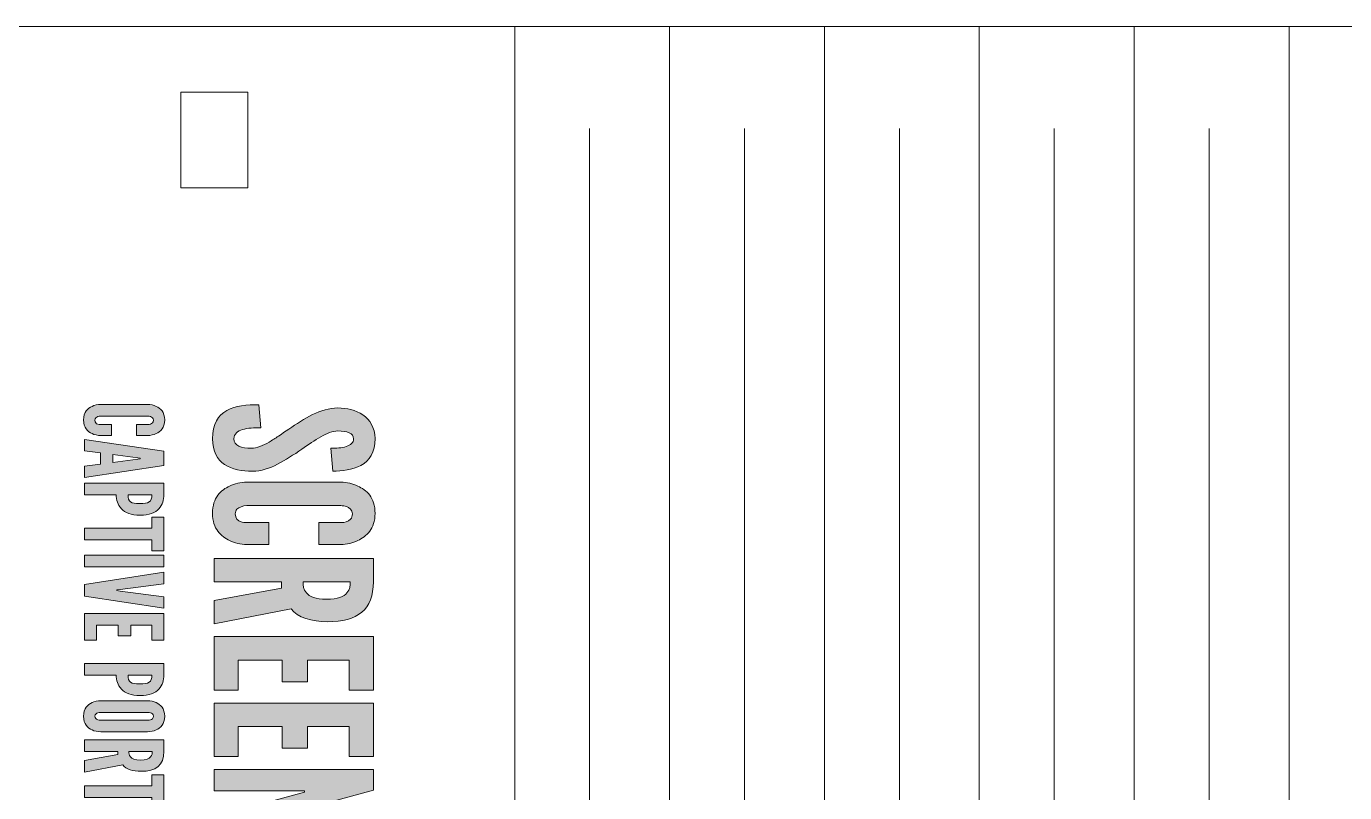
# Model space of a CAD drawing. Header units: inches. Extents: x -13.1 to 5.3, y 4.1 to 8.8.
# Drawn here: x -8.971 to -6.941, y 7.602 to 8.783 of the extents above; entities that cross this region are included whole.
import ezdxf

# ---------------------------------------------------------------- set-up
doc = ezdxf.new("R2010")
doc.units = ezdxf.units.IN
doc.header["$MEASUREMENT"] = 0
doc.layers.add('svg2', color=7, linetype='Continuous')

# ---------------------------------------------------------------- blocks, each defined once
blk = doc.blocks.new('block 5')
at = {"layer": 'svg2', "true_color": 0xffffff}
h = blk.add_hatch(color=7, dxfattribs=at)
h.dxf.hatch_style = 2
edge = h.paths.add_edge_path()
edge.add_spline(control_points=[(-8.8401, 8.1524), (-8.8401, 8.1524), (-8.8569, 8.1524), (-8.8569, 8.1524), (-8.8619, 8.1526), (-8.8664, 8.1536), (-8.8703, 8.1554), (-8.8736, 8.1569), (-8.8767, 8.1592), (-8.8792, 8.1626), (-8.8819, 8.1659), (-8.8834, 8.1704), (-8.8834, 8.1764), (-8.8834, 8.1824), (-8.8819, 8.1871), (-8.8792, 8.1904), (-8.8767, 8.1937), (-8.8736, 8.1959), (-8.8703, 8.1974), (-8.8664, 8.1992), (-8.8619, 8.2002), (-8.8569, 8.2004), (-8.8569, 8.2004), (-8.7848, 8.2004), (-8.7848, 8.2004), (-8.78, 8.2002), (-8.7755, 8.1992), (-8.7716, 8.1974), (-8.7683, 8.1959), (-8.765, 8.1937), (-8.7625, 8.1904), (-8.76, 8.1871), (-8.7583, 8.1824), (-8.7583, 8.1764), (-8.7583, 8.1704), (-8.76, 8.1659), (-8.7625, 8.1626), (-8.765, 8.1592), (-8.7683, 8.1569), (-8.7716, 8.1554), (-8.7755, 8.1536), (-8.78, 8.1526), (-8.7848, 8.1524), (-8.7848, 8.1524), (-8.8016, 8.1524), (-8.8016, 8.1524), (-8.8016, 8.1524), (-8.8016, 8.1692), (-8.8016, 8.1692), (-8.8016, 8.1692), (-8.7848, 8.1692), (-8.7848, 8.1692), (-8.7815, 8.1692), (-8.7791, 8.1701), (-8.7771, 8.1719), (-8.7763, 8.1727), (-8.7758, 8.1742), (-8.7758, 8.1761), (-8.7758, 8.1792), (-8.7781, 8.1807), (-8.7803, 8.1816), (-8.7816, 8.1821), (-8.7831, 8.1822), (-8.7848, 8.1824), (-8.7848, 8.1824), (-8.8569, 8.1824), (-8.8569, 8.1824), (-8.8604, 8.1822), (-8.8628, 8.1812), (-8.8646, 8.1796), (-8.8654, 8.1787), (-8.8659, 8.1776), (-8.8659, 8.1761), (-8.8659, 8.1722), (-8.8639, 8.1707), (-8.8614, 8.1699), (-8.8603, 8.1694), (-8.8588, 8.1692), (-8.8569, 8.1692), (-8.8569, 8.1692), (-8.8401, 8.1692), (-8.8401, 8.1692), (-8.8401, 8.1692), (-8.8401, 8.1524), (-8.8401, 8.1524)], knot_values=[0, 0, 0, 0, 1, 1, 1, 2, 2, 2, 3, 3, 3, 4, 4, 4, 5, 5, 5, 6, 6, 6, 7, 7, 7, 8, 8, 8, 9, 9, 9, 10, 10, 10, 11, 11, 11, 12, 12, 12, 13, 13, 13, 14, 14, 14, 15, 15, 15, 16, 16, 16, 17, 17, 17, 18, 18, 18, 19, 19, 19, 20, 20, 20, 21, 21, 21, 22, 22, 22, 23, 23, 23, 24, 24, 24, 25, 25, 25, 26, 26, 26, 27, 27, 27, 28, 28, 28, 28], degree=3, periodic=1)
h = blk.add_hatch(color=7, dxfattribs=at)
h.dxf.hatch_style = 2
edge = h.paths.add_edge_path()
edge.add_spline(control_points=[(-8.5027, 8.1329), (-8.4947, 8.1329), (-8.4857, 8.1332), (-8.4787, 8.1355), (-8.4721, 8.1379), (-8.4674, 8.1415), (-8.4674, 8.1472), (-8.4677, 8.1565), (-8.4774, 8.1595), (-8.4917, 8.1595), (-8.5001, 8.1595), (-8.5087, 8.1559), (-8.5181, 8.1505), (-8.5274, 8.1452), (-8.5371, 8.1382), (-8.5474, 8.1312), (-8.5597, 8.1229), (-8.5724, 8.1145), (-8.5847, 8.1082), (-8.5971, 8.1019), (-8.6097, 8.0975), (-8.6231, 8.0975), (-8.6394, 8.0975), (-8.6547, 8.1002), (-8.6661, 8.1079), (-8.6774, 8.1155), (-8.6847, 8.1279), (-8.6847, 8.1475), (-8.6847, 8.1705), (-8.6761, 8.1835), (-8.6627, 8.1909), (-8.6494, 8.1982), (-8.6317, 8.1999), (-8.6134, 8.1999), (-8.6134, 8.1999), (-8.6101, 8.1645), (-8.6101, 8.1645), (-8.6204, 8.1645), (-8.6307, 8.1642), (-8.6384, 8.1615), (-8.6464, 8.1592), (-8.6517, 8.1552), (-8.6517, 8.1475), (-8.6517, 8.1369), (-8.6404, 8.1329), (-8.6247, 8.1329), (-8.6167, 8.1329), (-8.6074, 8.1369), (-8.5977, 8.1422), (-8.5931, 8.1452), (-8.5881, 8.1482), (-8.5831, 8.1515), (-8.5731, 8.1585), (-8.5617, 8.1662), (-8.5494, 8.1742), (-8.5371, 8.1822), (-8.5244, 8.1882), (-8.5114, 8.1919), (-8.5051, 8.1939), (-8.4984, 8.1949), (-8.4917, 8.1949), (-8.4784, 8.1949), (-8.4641, 8.1919), (-8.4531, 8.1842), (-8.4424, 8.1765), (-8.4347, 8.1649), (-8.4344, 8.1479), (-8.4341, 8.1262), (-8.4431, 8.1135), (-8.4561, 8.1065), (-8.4694, 8.0995), (-8.4857, 8.0975), (-8.4994, 8.0975), (-8.4994, 8.0975), (-8.5027, 8.1329), (-8.5027, 8.1329)], knot_values=[0, 0, 0, 0, 1, 1, 1, 2, 2, 2, 3, 3, 3, 4, 4, 4, 5, 5, 5, 6, 6, 6, 7, 7, 7, 8, 8, 8, 9, 9, 9, 10, 10, 10, 11, 11, 11, 12, 12, 12, 13, 13, 13, 14, 14, 14, 15, 15, 15, 16, 16, 16, 17, 17, 17, 18, 18, 18, 19, 19, 19, 20, 20, 20, 21, 21, 21, 22, 22, 22, 23, 23, 23, 24, 24, 24, 25, 25, 25, 25], degree=3, periodic=1)
h = blk.add_hatch(color=7, dxfattribs=at)
h.dxf.hatch_style = 2
h.paths.add_polyline_path([(-8.8821, 8.1465), (-8.7597, 8.1281), (-8.7597, 8.1061), (-8.8821, 8.0876), (-8.8821, 8.1051), (-8.8571, 8.1084), (-8.8571, 8.1257), (-8.8821, 8.1291)])
h.paths.add_polyline_path([(-8.7995, 8.1161), (-8.7963, 8.1166), (-8.7963, 8.1176), (-8.7995, 8.1181), (-8.8381, 8.1232), (-8.8381, 8.1109)])
h = blk.add_hatch(color=7, dxfattribs=at)
h.dxf.hatch_style = 2
edge = h.paths.add_edge_path()
edge.add_spline(control_points=[(-8.7597, 8.0792), (-8.7597, 8.0792), (-8.7597, 8.0612), (-8.7597, 8.0612), (-8.7597, 8.0534), (-8.7616, 8.0456), (-8.7673, 8.0396), (-8.773, 8.0336), (-8.7823, 8.0296), (-8.7963, 8.0296), (-8.8103, 8.0296), (-8.8195, 8.0336), (-8.8251, 8.0396), (-8.8308, 8.0456), (-8.8331, 8.0534), (-8.8331, 8.0612), (-8.8331, 8.0612), (-8.8821, 8.0612), (-8.8821, 8.0612), (-8.8821, 8.0612), (-8.8821, 8.0792), (-8.8821, 8.0792), (-8.8821, 8.0792), (-8.7597, 8.0792), (-8.7597, 8.0792)], knot_values=[0, 0, 0, 0, 1, 1, 1, 2, 2, 2, 3, 3, 3, 4, 4, 4, 5, 5, 5, 6, 6, 6, 7, 7, 7, 8, 8, 8, 8], degree=3, periodic=1)
edge = h.paths.add_edge_path()
edge.add_spline(control_points=[(-8.8148, 8.0612), (-8.8148, 8.0557), (-8.8138, 8.0522), (-8.811, 8.0502), (-8.8083, 8.0482), (-8.8038, 8.0477), (-8.797, 8.0477), (-8.7901, 8.0477), (-8.7853, 8.0482), (-8.7823, 8.0502), (-8.7793, 8.0522), (-8.778, 8.0557), (-8.778, 8.0612), (-8.778, 8.0612), (-8.8148, 8.0612), (-8.8148, 8.0612)], knot_values=[0, 0, 0, 0, 1, 1, 1, 2, 2, 2, 3, 3, 3, 4, 4, 4, 5, 5, 5, 5], degree=3, periodic=1)
h = blk.add_hatch(color=7, dxfattribs=at)
h.dxf.hatch_style = 2
edge = h.paths.add_edge_path()
edge.add_spline(control_points=[(-8.5981, 7.9845), (-8.5981, 7.9845), (-8.6317, 7.9845), (-8.6317, 7.9845), (-8.6417, 7.9849), (-8.6507, 7.9869), (-8.6584, 7.9905), (-8.6651, 7.9935), (-8.6714, 7.9982), (-8.6764, 8.0049), (-8.6817, 8.0115), (-8.6847, 8.0205), (-8.6847, 8.0325), (-8.6847, 8.0445), (-8.6817, 8.0539), (-8.6764, 8.0605), (-8.6714, 8.0672), (-8.6651, 8.0716), (-8.6584, 8.0746), (-8.6507, 8.0782), (-8.6417, 8.0802), (-8.6317, 8.0806), (-8.6317, 8.0806), (-8.4874, 8.0806), (-8.4874, 8.0806), (-8.4777, 8.0802), (-8.4687, 8.0782), (-8.4611, 8.0746), (-8.4544, 8.0716), (-8.4477, 8.0672), (-8.4427, 8.0605), (-8.4377, 8.0539), (-8.4344, 8.0445), (-8.4344, 8.0325), (-8.4344, 8.0205), (-8.4377, 8.0115), (-8.4427, 8.0049), (-8.4477, 7.9982), (-8.4544, 7.9935), (-8.4611, 7.9905), (-8.4687, 7.9869), (-8.4777, 7.9849), (-8.4874, 7.9845), (-8.4874, 7.9845), (-8.5211, 7.9845), (-8.5211, 7.9845), (-8.5211, 7.9845), (-8.5211, 8.0182), (-8.5211, 8.0182), (-8.5211, 8.0182), (-8.4874, 8.0182), (-8.4874, 8.0182), (-8.4807, 8.0182), (-8.4761, 8.0199), (-8.4721, 8.0235), (-8.4704, 8.0252), (-8.4694, 8.0282), (-8.4694, 8.0319), (-8.4694, 8.0382), (-8.4741, 8.0412), (-8.4784, 8.0429), (-8.4811, 8.0439), (-8.4841, 8.0442), (-8.4874, 8.0445), (-8.4874, 8.0445), (-8.6317, 8.0445), (-8.6317, 8.0445), (-8.6387, 8.0442), (-8.6434, 8.0422), (-8.6471, 8.0389), (-8.6487, 8.0372), (-8.6497, 8.0349), (-8.6497, 8.0319), (-8.6497, 8.0242), (-8.6457, 8.0212), (-8.6407, 8.0195), (-8.6384, 8.0185), (-8.6354, 8.0182), (-8.6317, 8.0182), (-8.6317, 8.0182), (-8.5981, 8.0182), (-8.5981, 8.0182), (-8.5981, 8.0182), (-8.5981, 7.9845), (-8.5981, 7.9845)], knot_values=[0, 0, 0, 0, 1, 1, 1, 2, 2, 2, 3, 3, 3, 4, 4, 4, 5, 5, 5, 6, 6, 6, 7, 7, 7, 8, 8, 8, 9, 9, 9, 10, 10, 10, 11, 11, 11, 12, 12, 12, 13, 13, 13, 14, 14, 14, 15, 15, 15, 16, 16, 16, 17, 17, 17, 18, 18, 18, 19, 19, 19, 20, 20, 20, 21, 21, 21, 22, 22, 22, 23, 23, 23, 24, 24, 24, 25, 25, 25, 26, 26, 26, 27, 27, 27, 28, 28, 28, 28], degree=3, periodic=1)
h = blk.add_hatch(color=7, dxfattribs=at)
h.dxf.hatch_style = 2
h.paths.add_polyline_path([(-8.7781, 8.0269), (-8.7597, 8.0269), (-8.7597, 7.9749), (-8.7781, 7.9749), (-8.7781, 7.9919), (-8.8821, 7.9919), (-8.8821, 8.0099), (-8.7781, 8.0099)])
h = blk.add_hatch(color=7, dxfattribs=at)
h.dxf.hatch_style = 2
h.paths.add_polyline_path([(-8.7597, 7.9679), (-8.7597, 7.9499), (-8.8821, 7.9499), (-8.8821, 7.9679)])
h = blk.add_hatch(color=7, dxfattribs=at)
h.dxf.hatch_style = 2
edge = h.paths.add_edge_path()
edge.add_spline(control_points=[(-8.6821, 7.8985), (-8.6821, 7.8985), (-8.5787, 7.9172), (-8.5787, 7.9172), (-8.5787, 7.9172), (-8.5787, 7.9269), (-8.5787, 7.9269), (-8.5787, 7.9269), (-8.6821, 7.9269), (-8.6821, 7.9269), (-8.6821, 7.9269), (-8.6821, 7.9629), (-8.6821, 7.9629), (-8.6821, 7.9629), (-8.4371, 7.9629), (-8.4371, 7.9629), (-8.4371, 7.9629), (-8.4371, 7.9269), (-8.4371, 7.9269), (-8.4371, 7.8839), (-8.4614, 7.8655), (-8.5077, 7.8655), (-8.5321, 7.8655), (-8.5541, 7.8719), (-8.5634, 7.8855), (-8.5634, 7.8855), (-8.6821, 7.8625), (-8.6821, 7.8625), (-8.6821, 7.8625), (-8.6821, 7.8985), (-8.6821, 7.8985)], knot_values=[0, 0, 0, 0, 1, 1, 1, 2, 2, 2, 3, 3, 3, 4, 4, 4, 5, 5, 5, 6, 6, 6, 7, 7, 7, 8, 8, 8, 9, 9, 9, 10, 10, 10, 10], degree=3, periodic=1)
edge = h.paths.add_edge_path()
edge.add_spline(control_points=[(-8.5454, 7.9269), (-8.5454, 7.9219), (-8.5447, 7.9152), (-8.5401, 7.9099), (-8.5354, 7.9045), (-8.5264, 7.9002), (-8.5091, 7.9002), (-8.4917, 7.9002), (-8.4824, 7.9045), (-8.4777, 7.9099), (-8.4731, 7.9152), (-8.4727, 7.9219), (-8.4727, 7.9269), (-8.4727, 7.9269), (-8.5454, 7.9269), (-8.5454, 7.9269)], knot_values=[0, 0, 0, 0, 1, 1, 1, 2, 2, 2, 3, 3, 3, 4, 4, 4, 5, 5, 5, 5], degree=3, periodic=1)
h = blk.add_hatch(color=7, dxfattribs=at)
h.dxf.hatch_style = 2
h.paths.add_polyline_path([(-8.7597, 7.9039), (-8.7597, 7.8864), (-8.8821, 7.9051), (-8.8821, 7.9231), (-8.7597, 7.9417), (-8.7597, 7.9242), (-8.8269, 7.9152), (-8.8321, 7.9146), (-8.8321, 7.9136), (-8.8269, 7.9129)])
h = blk.add_hatch(color=7, dxfattribs=at)
h.dxf.hatch_style = 2
h.paths.add_polyline_path([(-8.7597, 7.8782), (-8.7597, 7.8371), (-8.7781, 7.8371), (-8.7781, 7.8602), (-8.8103, 7.8602), (-8.8103, 7.8436), (-8.8299, 7.8436), (-8.8299, 7.8602), (-8.8636, 7.8602), (-8.8636, 7.8371), (-8.8821, 7.8371), (-8.8821, 7.8782)])
h = blk.add_hatch(color=7, dxfattribs=at)
h.dxf.hatch_style = 2
h.paths.add_polyline_path([(-8.4371, 7.8426), (-8.4371, 7.7602), (-8.4741, 7.7602), (-8.4741, 7.8066), (-8.5384, 7.8066), (-8.5384, 7.7732), (-8.5777, 7.7732), (-8.5777, 7.8066), (-8.6451, 7.8066), (-8.6451, 7.7602), (-8.6821, 7.7602), (-8.6821, 7.8426)])
h = blk.add_hatch(color=7, dxfattribs=at)
h.dxf.hatch_style = 2
edge = h.paths.add_edge_path()
edge.add_spline(control_points=[(-8.7597, 7.8014), (-8.7597, 7.8014), (-8.7597, 7.7834), (-8.7597, 7.7834), (-8.7597, 7.7756), (-8.7616, 7.7677), (-8.7673, 7.7618), (-8.773, 7.7558), (-8.7823, 7.7518), (-8.7963, 7.7518), (-8.8103, 7.7518), (-8.8195, 7.7558), (-8.8251, 7.7618), (-8.8308, 7.7677), (-8.8331, 7.7756), (-8.8331, 7.7834), (-8.8331, 7.7834), (-8.8821, 7.7834), (-8.8821, 7.7834), (-8.8821, 7.7834), (-8.8821, 7.8014), (-8.8821, 7.8014), (-8.8821, 7.8014), (-8.7597, 7.8014), (-8.7597, 7.8014)], knot_values=[0, 0, 0, 0, 1, 1, 1, 2, 2, 2, 3, 3, 3, 4, 4, 4, 5, 5, 5, 6, 6, 6, 7, 7, 7, 8, 8, 8, 8], degree=3, periodic=1)
edge = h.paths.add_edge_path()
edge.add_spline(control_points=[(-8.8148, 7.7834), (-8.8148, 7.7779), (-8.8138, 7.7744), (-8.811, 7.7724), (-8.8083, 7.7704), (-8.8038, 7.7699), (-8.797, 7.7699), (-8.7901, 7.7699), (-8.7853, 7.7704), (-8.7823, 7.7724), (-8.7793, 7.7744), (-8.778, 7.7779), (-8.778, 7.7834), (-8.778, 7.7834), (-8.8148, 7.7834), (-8.8148, 7.7834)], knot_values=[0, 0, 0, 0, 1, 1, 1, 2, 2, 2, 3, 3, 3, 4, 4, 4, 5, 5, 5, 5], degree=3, periodic=1)
h = blk.add_hatch(color=7, dxfattribs=at)
h.dxf.hatch_style = 2
edge = h.paths.add_edge_path()
edge.add_spline(control_points=[(-8.8569, 7.6959), (-8.8619, 7.6961), (-8.8664, 7.6971), (-8.8703, 7.6989), (-8.8736, 7.7004), (-8.8767, 7.7027), (-8.8792, 7.7061), (-8.8819, 7.7094), (-8.8834, 7.7139), (-8.8834, 7.7199), (-8.8834, 7.7259), (-8.8819, 7.7306), (-8.8792, 7.7339), (-8.8767, 7.7372), (-8.8736, 7.7394), (-8.8703, 7.7409), (-8.8664, 7.7427), (-8.8619, 7.7437), (-8.8569, 7.7439), (-8.8569, 7.7439), (-8.7848, 7.7439), (-8.7848, 7.7439), (-8.78, 7.7437), (-8.7755, 7.7427), (-8.7716, 7.7409), (-8.7683, 7.7394), (-8.765, 7.7372), (-8.7625, 7.7339), (-8.76, 7.7306), (-8.7583, 7.7259), (-8.7583, 7.7199), (-8.7583, 7.7139), (-8.76, 7.7094), (-8.7625, 7.7061), (-8.765, 7.7027), (-8.7683, 7.7004), (-8.7716, 7.6989), (-8.7755, 7.6971), (-8.78, 7.6961), (-8.7848, 7.6959), (-8.7848, 7.6959), (-8.8569, 7.6959), (-8.8569, 7.6959)], knot_values=[0, 0, 0, 0, 1, 1, 1, 2, 2, 2, 3, 3, 3, 4, 4, 4, 5, 5, 5, 6, 6, 6, 7, 7, 7, 8, 8, 8, 9, 9, 9, 10, 10, 10, 11, 11, 11, 12, 12, 12, 13, 13, 13, 14, 14, 14, 14], degree=3, periodic=1)
edge = h.paths.add_edge_path()
edge.add_spline(control_points=[(-8.7848, 7.7139), (-8.7815, 7.7139), (-8.7791, 7.7146), (-8.7771, 7.7162), (-8.7763, 7.7171), (-8.7758, 7.7184), (-8.7758, 7.7199), (-8.7758, 7.7231), (-8.7781, 7.7246), (-8.7803, 7.7252), (-8.7816, 7.7257), (-8.7831, 7.7259), (-8.7848, 7.7259), (-8.7848, 7.7259), (-8.8569, 7.7259), (-8.8569, 7.7259), (-8.8604, 7.7259), (-8.8628, 7.7251), (-8.8646, 7.7234), (-8.8654, 7.7226), (-8.8659, 7.7214), (-8.8659, 7.7199), (-8.8659, 7.7167), (-8.8639, 7.7152), (-8.8614, 7.7146), (-8.8603, 7.7141), (-8.8588, 7.7139), (-8.8569, 7.7139), (-8.8569, 7.7139), (-8.7848, 7.7139), (-8.7848, 7.7139)], knot_values=[0, 0, 0, 0, 1, 1, 1, 2, 2, 2, 3, 3, 3, 4, 4, 4, 5, 5, 5, 6, 6, 6, 7, 7, 7, 8, 8, 8, 9, 9, 9, 10, 10, 10, 10], degree=3, periodic=1)
h = blk.add_hatch(color=7, dxfattribs=at)
h.dxf.hatch_style = 2
h.paths.add_polyline_path([(-8.4371, 7.7402), (-8.4371, 7.6579), (-8.4741, 7.6579), (-8.4741, 7.7042), (-8.5384, 7.7042), (-8.5384, 7.6709), (-8.5777, 7.6709), (-8.5777, 7.7042), (-8.6451, 7.7042), (-8.6451, 7.6579), (-8.6821, 7.6579), (-8.6821, 7.7402)])
h = blk.add_hatch(color=7, dxfattribs=at)
h.dxf.hatch_style = 2
edge = h.paths.add_edge_path()
edge.add_spline(control_points=[(-8.8821, 7.6516), (-8.8821, 7.6516), (-8.8304, 7.6609), (-8.8304, 7.6609), (-8.8304, 7.6609), (-8.8304, 7.6657), (-8.8304, 7.6657), (-8.8304, 7.6657), (-8.8821, 7.6657), (-8.8821, 7.6657), (-8.8821, 7.6657), (-8.8821, 7.6837), (-8.8821, 7.6837), (-8.8821, 7.6837), (-8.7597, 7.6837), (-8.7597, 7.6837), (-8.7597, 7.6837), (-8.7597, 7.6657), (-8.7597, 7.6657), (-8.7597, 7.6443), (-8.7718, 7.6351), (-8.795, 7.6351), (-8.8071, 7.6351), (-8.8181, 7.6383), (-8.8228, 7.6451), (-8.8228, 7.6451), (-8.8821, 7.6336), (-8.8821, 7.6336), (-8.8821, 7.6336), (-8.8821, 7.6516), (-8.8821, 7.6516)], knot_values=[0, 0, 0, 0, 1, 1, 1, 2, 2, 2, 3, 3, 3, 4, 4, 4, 5, 5, 5, 6, 6, 6, 7, 7, 7, 8, 8, 8, 9, 9, 9, 10, 10, 10, 10], degree=3, periodic=1)
edge = h.paths.add_edge_path()
edge.add_spline(control_points=[(-8.8138, 7.6657), (-8.8138, 7.6632), (-8.8134, 7.6599), (-8.8111, 7.6572), (-8.8088, 7.6546), (-8.8043, 7.6524), (-8.7956, 7.6524), (-8.787, 7.6524), (-8.7823, 7.6546), (-8.78, 7.6572), (-8.7776, 7.6599), (-8.7775, 7.6632), (-8.7775, 7.6657), (-8.7775, 7.6657), (-8.8138, 7.6657), (-8.8138, 7.6657)], knot_values=[0, 0, 0, 0, 1, 1, 1, 2, 2, 2, 3, 3, 3, 4, 4, 4, 5, 5, 5, 5], degree=3, periodic=1)
h = blk.add_hatch(color=7, dxfattribs=at)
h.dxf.hatch_style = 2
h.paths.add_polyline_path([(-8.5544, 7.5999), (-8.5431, 7.6029), (-8.5431, 7.6049), (-8.6821, 7.6049), (-8.6821, 7.6379), (-8.4371, 7.6379), (-8.4371, 7.6059), (-8.5647, 7.5709), (-8.5761, 7.5679), (-8.5761, 7.5659), (-8.4371, 7.5659), (-8.4371, 7.5329), (-8.6821, 7.5329), (-8.6821, 7.5649)])
h = blk.add_hatch(color=7, dxfattribs=at)
h.dxf.hatch_style = 2
h.paths.add_polyline_path([(-8.7781, 7.6299), (-8.7597, 7.6299), (-8.7597, 7.5779), (-8.7781, 7.5779), (-8.7781, 7.5949), (-8.8821, 7.5949), (-8.8821, 7.6129), (-8.7781, 7.6129)])
at = {"layer": 'svg2', "lineweight": 0}
for points in [[(-8.8821, 8.1465), (-8.7597, 8.1281), (-8.7597, 8.1061), (-8.8821, 8.0876), (-8.8821, 8.1051), (-8.8571, 8.1084), (-8.8571, 8.1257), (-8.8821, 8.1291), (-8.8821, 8.1465)], [(-8.7995, 8.1161), (-8.7963, 8.1166), (-8.7963, 8.1176), (-8.7995, 8.1181), (-8.8381, 8.1232), (-8.8381, 8.1109), (-8.7995, 8.1161)], [(-8.7781, 8.0269), (-8.7597, 8.0269), (-8.7597, 7.9749), (-8.7781, 7.9749), (-8.7781, 7.9919), (-8.8821, 7.9919), (-8.8821, 8.0099), (-8.7781, 8.0099), (-8.7781, 8.0269)], [(-8.7597, 7.9679), (-8.7597, 7.9499), (-8.8821, 7.9499), (-8.8821, 7.9679), (-8.7597, 7.9679)], [(-8.7597, 7.9039), (-8.7597, 7.8864), (-8.8821, 7.9051), (-8.8821, 7.9231), (-8.7597, 7.9417), (-8.7597, 7.9242), (-8.8269, 7.9152), (-8.8321, 7.9146), (-8.8321, 7.9136), (-8.8269, 7.9129), (-8.7597, 7.9039)], [(-8.7597, 7.8782), (-8.7597, 7.8371), (-8.7781, 7.8371), (-8.7781, 7.8602), (-8.8103, 7.8602), (-8.8103, 7.8436), (-8.8299, 7.8436), (-8.8299, 7.8602), (-8.8636, 7.8602), (-8.8636, 7.8371), (-8.8821, 7.8371), (-8.8821, 7.8782), (-8.7597, 7.8782)], [(-8.4371, 7.8426), (-8.4371, 7.7602), (-8.4741, 7.7602), (-8.4741, 7.8066), (-8.5384, 7.8066), (-8.5384, 7.7732), (-8.5777, 7.7732), (-8.5777, 7.8066), (-8.6451, 7.8066), (-8.6451, 7.7602), (-8.6821, 7.7602), (-8.6821, 7.8426), (-8.4371, 7.8426)], [(-8.4371, 7.7402), (-8.4371, 7.6579), (-8.4741, 7.6579), (-8.4741, 7.7042), (-8.5384, 7.7042), (-8.5384, 7.6709), (-8.5777, 7.6709), (-8.5777, 7.7042), (-8.6451, 7.7042), (-8.6451, 7.6579), (-8.6821, 7.6579), (-8.6821, 7.7402), (-8.4371, 7.7402)], [(-8.5544, 7.5999), (-8.5431, 7.6029), (-8.5431, 7.6049), (-8.6821, 7.6049), (-8.6821, 7.6379), (-8.4371, 7.6379), (-8.4371, 7.6059), (-8.5647, 7.5709), (-8.5761, 7.5679), (-8.5761, 7.5659), (-8.4371, 7.5659), (-8.4371, 7.5329), (-8.6821, 7.5329), (-8.6821, 7.5649), (-8.5544, 7.5999)], [(-8.7781, 7.6299), (-8.7597, 7.6299), (-8.7597, 7.5779), (-8.7781, 7.5779), (-8.7781, 7.5949), (-8.8821, 7.5949), (-8.8821, 7.6129), (-8.7781, 7.6129), (-8.7781, 7.6299)]]:
    blk.add_lwpolyline(points, dxfattribs=at)
for points, knots in [([(-8.8401, 8.1524), (-8.8401, 8.1524), (-8.8569, 8.1524), (-8.8569, 8.1524), (-8.8619, 8.1526), (-8.8664, 8.1536), (-8.8703, 8.1554), (-8.8736, 8.1569), (-8.8767, 8.1592), (-8.8792, 8.1626), (-8.8819, 8.1659), (-8.8834, 8.1704), (-8.8834, 8.1764), (-8.8834, 8.1824), (-8.8819, 8.1871), (-8.8792, 8.1904), (-8.8767, 8.1937), (-8.8736, 8.1959), (-8.8703, 8.1974), (-8.8664, 8.1992), (-8.8619, 8.2002), (-8.8569, 8.2004), (-8.8569, 8.2004), (-8.7848, 8.2004), (-8.7848, 8.2004), (-8.78, 8.2002), (-8.7755, 8.1992), (-8.7716, 8.1974), (-8.7683, 8.1959), (-8.765, 8.1937), (-8.7625, 8.1904), (-8.76, 8.1871), (-8.7583, 8.1824), (-8.7583, 8.1764), (-8.7583, 8.1704), (-8.76, 8.1659), (-8.7625, 8.1626), (-8.765, 8.1592), (-8.7683, 8.1569), (-8.7716, 8.1554), (-8.7755, 8.1536), (-8.78, 8.1526), (-8.7848, 8.1524), (-8.7848, 8.1524), (-8.8016, 8.1524), (-8.8016, 8.1524), (-8.8016, 8.1524), (-8.8016, 8.1692), (-8.8016, 8.1692), (-8.8016, 8.1692), (-8.7848, 8.1692), (-8.7848, 8.1692), (-8.7815, 8.1692), (-8.7791, 8.1701), (-8.7771, 8.1719), (-8.7763, 8.1727), (-8.7758, 8.1742), (-8.7758, 8.1761), (-8.7758, 8.1792), (-8.7781, 8.1807), (-8.7803, 8.1816), (-8.7816, 8.1821), (-8.7831, 8.1822), (-8.7848, 8.1824), (-8.7848, 8.1824), (-8.8569, 8.1824), (-8.8569, 8.1824), (-8.8604, 8.1822), (-8.8628, 8.1812), (-8.8646, 8.1796), (-8.8654, 8.1787), (-8.8659, 8.1776), (-8.8659, 8.1761), (-8.8659, 8.1722), (-8.8639, 8.1707), (-8.8614, 8.1699), (-8.8603, 8.1694), (-8.8588, 8.1692), (-8.8569, 8.1692), (-8.8569, 8.1692), (-8.8401, 8.1692), (-8.8401, 8.1692), (-8.8401, 8.1692), (-8.8401, 8.1524), (-8.8401, 8.1524)], [0, 0, 0, 0, 1, 1, 1, 2, 2, 2, 3, 3, 3, 4, 4, 4, 5, 5, 5, 6, 6, 6, 7, 7, 7, 8, 8, 8, 9, 9, 9, 10, 10, 10, 11, 11, 11, 12, 12, 12, 13, 13, 13, 14, 14, 14, 15, 15, 15, 16, 16, 16, 17, 17, 17, 18, 18, 18, 19, 19, 19, 20, 20, 20, 21, 21, 21, 22, 22, 22, 23, 23, 23, 24, 24, 24, 25, 25, 25, 26, 26, 26, 27, 27, 27, 28, 28, 28, 28]), ([(-8.5027, 8.1329), (-8.4947, 8.1329), (-8.4857, 8.1332), (-8.4787, 8.1355), (-8.4721, 8.1379), (-8.4674, 8.1415), (-8.4674, 8.1472), (-8.4677, 8.1565), (-8.4774, 8.1595), (-8.4917, 8.1595), (-8.5001, 8.1595), (-8.5087, 8.1559), (-8.5181, 8.1505), (-8.5274, 8.1452), (-8.5371, 8.1382), (-8.5474, 8.1312), (-8.5597, 8.1229), (-8.5724, 8.1145), (-8.5847, 8.1082), (-8.5971, 8.1019), (-8.6097, 8.0975), (-8.6231, 8.0975), (-8.6394, 8.0975), (-8.6547, 8.1002), (-8.6661, 8.1079), (-8.6774, 8.1155), (-8.6847, 8.1279), (-8.6847, 8.1475), (-8.6847, 8.1705), (-8.6761, 8.1835), (-8.6627, 8.1909), (-8.6494, 8.1982), (-8.6317, 8.1999), (-8.6134, 8.1999), (-8.6134, 8.1999), (-8.6101, 8.1645), (-8.6101, 8.1645), (-8.6204, 8.1645), (-8.6307, 8.1642), (-8.6384, 8.1615), (-8.6464, 8.1592), (-8.6517, 8.1552), (-8.6517, 8.1475), (-8.6517, 8.1369), (-8.6404, 8.1329), (-8.6247, 8.1329), (-8.6167, 8.1329), (-8.6074, 8.1369), (-8.5977, 8.1422), (-8.5931, 8.1452), (-8.5881, 8.1482), (-8.5831, 8.1515), (-8.5731, 8.1585), (-8.5617, 8.1662), (-8.5494, 8.1742), (-8.5371, 8.1822), (-8.5244, 8.1882), (-8.5114, 8.1919), (-8.5051, 8.1939), (-8.4984, 8.1949), (-8.4917, 8.1949), (-8.4784, 8.1949), (-8.4641, 8.1919), (-8.4531, 8.1842), (-8.4424, 8.1765), (-8.4347, 8.1649), (-8.4344, 8.1479), (-8.4341, 8.1262), (-8.4431, 8.1135), (-8.4561, 8.1065), (-8.4694, 8.0995), (-8.4857, 8.0975), (-8.4994, 8.0975), (-8.4994, 8.0975), (-8.5027, 8.1329), (-8.5027, 8.1329)], [0, 0, 0, 0, 1, 1, 1, 2, 2, 2, 3, 3, 3, 4, 4, 4, 5, 5, 5, 6, 6, 6, 7, 7, 7, 8, 8, 8, 9, 9, 9, 10, 10, 10, 11, 11, 11, 12, 12, 12, 13, 13, 13, 14, 14, 14, 15, 15, 15, 16, 16, 16, 17, 17, 17, 18, 18, 18, 19, 19, 19, 20, 20, 20, 21, 21, 21, 22, 22, 22, 23, 23, 23, 24, 24, 24, 25, 25, 25, 25]), ([(-8.7597, 8.0792), (-8.7597, 8.0792), (-8.7597, 8.0612), (-8.7597, 8.0612), (-8.7597, 8.0534), (-8.7616, 8.0456), (-8.7673, 8.0396), (-8.773, 8.0336), (-8.7823, 8.0296), (-8.7963, 8.0296), (-8.8103, 8.0296), (-8.8195, 8.0336), (-8.8251, 8.0396), (-8.8308, 8.0456), (-8.8331, 8.0534), (-8.8331, 8.0612), (-8.8331, 8.0612), (-8.8821, 8.0612), (-8.8821, 8.0612), (-8.8821, 8.0612), (-8.8821, 8.0792), (-8.8821, 8.0792), (-8.8821, 8.0792), (-8.7597, 8.0792), (-8.7597, 8.0792)], [0, 0, 0, 0, 1, 1, 1, 2, 2, 2, 3, 3, 3, 4, 4, 4, 5, 5, 5, 6, 6, 6, 7, 7, 7, 8, 8, 8, 8]), ([(-8.5981, 7.9845), (-8.5981, 7.9845), (-8.6317, 7.9845), (-8.6317, 7.9845), (-8.6417, 7.9849), (-8.6507, 7.9869), (-8.6584, 7.9905), (-8.6651, 7.9935), (-8.6714, 7.9982), (-8.6764, 8.0049), (-8.6817, 8.0115), (-8.6847, 8.0205), (-8.6847, 8.0325), (-8.6847, 8.0445), (-8.6817, 8.0539), (-8.6764, 8.0605), (-8.6714, 8.0672), (-8.6651, 8.0716), (-8.6584, 8.0746), (-8.6507, 8.0782), (-8.6417, 8.0802), (-8.6317, 8.0806), (-8.6317, 8.0806), (-8.4874, 8.0806), (-8.4874, 8.0806), (-8.4777, 8.0802), (-8.4687, 8.0782), (-8.4611, 8.0746), (-8.4544, 8.0716), (-8.4477, 8.0672), (-8.4427, 8.0605), (-8.4377, 8.0539), (-8.4344, 8.0445), (-8.4344, 8.0325), (-8.4344, 8.0205), (-8.4377, 8.0115), (-8.4427, 8.0049), (-8.4477, 7.9982), (-8.4544, 7.9935), (-8.4611, 7.9905), (-8.4687, 7.9869), (-8.4777, 7.9849), (-8.4874, 7.9845), (-8.4874, 7.9845), (-8.5211, 7.9845), (-8.5211, 7.9845), (-8.5211, 7.9845), (-8.5211, 8.0182), (-8.5211, 8.0182), (-8.5211, 8.0182), (-8.4874, 8.0182), (-8.4874, 8.0182), (-8.4807, 8.0182), (-8.4761, 8.0199), (-8.4721, 8.0235), (-8.4704, 8.0252), (-8.4694, 8.0282), (-8.4694, 8.0319), (-8.4694, 8.0382), (-8.4741, 8.0412), (-8.4784, 8.0429), (-8.4811, 8.0439), (-8.4841, 8.0442), (-8.4874, 8.0445), (-8.4874, 8.0445), (-8.6317, 8.0445), (-8.6317, 8.0445), (-8.6387, 8.0442), (-8.6434, 8.0422), (-8.6471, 8.0389), (-8.6487, 8.0372), (-8.6497, 8.0349), (-8.6497, 8.0319), (-8.6497, 8.0242), (-8.6457, 8.0212), (-8.6407, 8.0195), (-8.6384, 8.0185), (-8.6354, 8.0182), (-8.6317, 8.0182), (-8.6317, 8.0182), (-8.5981, 8.0182), (-8.5981, 8.0182), (-8.5981, 8.0182), (-8.5981, 7.9845), (-8.5981, 7.9845)], [0, 0, 0, 0, 1, 1, 1, 2, 2, 2, 3, 3, 3, 4, 4, 4, 5, 5, 5, 6, 6, 6, 7, 7, 7, 8, 8, 8, 9, 9, 9, 10, 10, 10, 11, 11, 11, 12, 12, 12, 13, 13, 13, 14, 14, 14, 15, 15, 15, 16, 16, 16, 17, 17, 17, 18, 18, 18, 19, 19, 19, 20, 20, 20, 21, 21, 21, 22, 22, 22, 23, 23, 23, 24, 24, 24, 25, 25, 25, 26, 26, 26, 27, 27, 27, 28, 28, 28, 28]), ([(-8.8148, 8.0612), (-8.8148, 8.0557), (-8.8138, 8.0522), (-8.811, 8.0502), (-8.8083, 8.0482), (-8.8038, 8.0477), (-8.797, 8.0477), (-8.7901, 8.0477), (-8.7853, 8.0482), (-8.7823, 8.0502), (-8.7793, 8.0522), (-8.778, 8.0557), (-8.778, 8.0612), (-8.778, 8.0612), (-8.8148, 8.0612), (-8.8148, 8.0612)], [0, 0, 0, 0, 1, 1, 1, 2, 2, 2, 3, 3, 3, 4, 4, 4, 5, 5, 5, 5]), ([(-8.6821, 7.8985), (-8.6821, 7.8985), (-8.5787, 7.9172), (-8.5787, 7.9172), (-8.5787, 7.9172), (-8.5787, 7.9269), (-8.5787, 7.9269), (-8.5787, 7.9269), (-8.6821, 7.9269), (-8.6821, 7.9269), (-8.6821, 7.9269), (-8.6821, 7.9629), (-8.6821, 7.9629), (-8.6821, 7.9629), (-8.4371, 7.9629), (-8.4371, 7.9629), (-8.4371, 7.9629), (-8.4371, 7.9269), (-8.4371, 7.9269), (-8.4371, 7.8839), (-8.4614, 7.8655), (-8.5077, 7.8655), (-8.5321, 7.8655), (-8.5541, 7.8719), (-8.5634, 7.8855), (-8.5634, 7.8855), (-8.6821, 7.8625), (-8.6821, 7.8625), (-8.6821, 7.8625), (-8.6821, 7.8985), (-8.6821, 7.8985)], [0, 0, 0, 0, 1, 1, 1, 2, 2, 2, 3, 3, 3, 4, 4, 4, 5, 5, 5, 6, 6, 6, 7, 7, 7, 8, 8, 8, 9, 9, 9, 10, 10, 10, 10]), ([(-8.5454, 7.9269), (-8.5454, 7.9219), (-8.5447, 7.9152), (-8.5401, 7.9099), (-8.5354, 7.9045), (-8.5264, 7.9002), (-8.5091, 7.9002), (-8.4917, 7.9002), (-8.4824, 7.9045), (-8.4777, 7.9099), (-8.4731, 7.9152), (-8.4727, 7.9219), (-8.4727, 7.9269), (-8.4727, 7.9269), (-8.5454, 7.9269), (-8.5454, 7.9269)], [0, 0, 0, 0, 1, 1, 1, 2, 2, 2, 3, 3, 3, 4, 4, 4, 5, 5, 5, 5]), ([(-8.7597, 7.8014), (-8.7597, 7.8014), (-8.7597, 7.7834), (-8.7597, 7.7834), (-8.7597, 7.7756), (-8.7616, 7.7677), (-8.7673, 7.7618), (-8.773, 7.7558), (-8.7823, 7.7518), (-8.7963, 7.7518), (-8.8103, 7.7518), (-8.8195, 7.7558), (-8.8251, 7.7618), (-8.8308, 7.7677), (-8.8331, 7.7756), (-8.8331, 7.7834), (-8.8331, 7.7834), (-8.8821, 7.7834), (-8.8821, 7.7834), (-8.8821, 7.7834), (-8.8821, 7.8014), (-8.8821, 7.8014), (-8.8821, 7.8014), (-8.7597, 7.8014), (-8.7597, 7.8014)], [0, 0, 0, 0, 1, 1, 1, 2, 2, 2, 3, 3, 3, 4, 4, 4, 5, 5, 5, 6, 6, 6, 7, 7, 7, 8, 8, 8, 8]), ([(-8.8148, 7.7834), (-8.8148, 7.7779), (-8.8138, 7.7744), (-8.811, 7.7724), (-8.8083, 7.7704), (-8.8038, 7.7699), (-8.797, 7.7699), (-8.7901, 7.7699), (-8.7853, 7.7704), (-8.7823, 7.7724), (-8.7793, 7.7744), (-8.778, 7.7779), (-8.778, 7.7834), (-8.778, 7.7834), (-8.8148, 7.7834), (-8.8148, 7.7834)], [0, 0, 0, 0, 1, 1, 1, 2, 2, 2, 3, 3, 3, 4, 4, 4, 5, 5, 5, 5]), ([(-8.8569, 7.6959), (-8.8619, 7.6961), (-8.8664, 7.6971), (-8.8703, 7.6989), (-8.8736, 7.7004), (-8.8767, 7.7027), (-8.8792, 7.7061), (-8.8819, 7.7094), (-8.8834, 7.7139), (-8.8834, 7.7199), (-8.8834, 7.7259), (-8.8819, 7.7306), (-8.8792, 7.7339), (-8.8767, 7.7372), (-8.8736, 7.7394), (-8.8703, 7.7409), (-8.8664, 7.7427), (-8.8619, 7.7437), (-8.8569, 7.7439), (-8.8569, 7.7439), (-8.7848, 7.7439), (-8.7848, 7.7439), (-8.78, 7.7437), (-8.7755, 7.7427), (-8.7716, 7.7409), (-8.7683, 7.7394), (-8.765, 7.7372), (-8.7625, 7.7339), (-8.76, 7.7306), (-8.7583, 7.7259), (-8.7583, 7.7199), (-8.7583, 7.7139), (-8.76, 7.7094), (-8.7625, 7.7061), (-8.765, 7.7027), (-8.7683, 7.7004), (-8.7716, 7.6989), (-8.7755, 7.6971), (-8.78, 7.6961), (-8.7848, 7.6959), (-8.7848, 7.6959), (-8.8569, 7.6959), (-8.8569, 7.6959)], [0, 0, 0, 0, 1, 1, 1, 2, 2, 2, 3, 3, 3, 4, 4, 4, 5, 5, 5, 6, 6, 6, 7, 7, 7, 8, 8, 8, 9, 9, 9, 10, 10, 10, 11, 11, 11, 12, 12, 12, 13, 13, 13, 14, 14, 14, 14]), ([(-8.7848, 7.7139), (-8.7815, 7.7139), (-8.7791, 7.7146), (-8.7771, 7.7162), (-8.7763, 7.7171), (-8.7758, 7.7184), (-8.7758, 7.7199), (-8.7758, 7.7231), (-8.7781, 7.7246), (-8.7803, 7.7252), (-8.7816, 7.7257), (-8.7831, 7.7259), (-8.7848, 7.7259), (-8.7848, 7.7259), (-8.8569, 7.7259), (-8.8569, 7.7259), (-8.8604, 7.7259), (-8.8628, 7.7251), (-8.8646, 7.7234), (-8.8654, 7.7226), (-8.8659, 7.7214), (-8.8659, 7.7199), (-8.8659, 7.7167), (-8.8639, 7.7152), (-8.8614, 7.7146), (-8.8603, 7.7141), (-8.8588, 7.7139), (-8.8569, 7.7139), (-8.8569, 7.7139), (-8.7848, 7.7139), (-8.7848, 7.7139)], [0, 0, 0, 0, 1, 1, 1, 2, 2, 2, 3, 3, 3, 4, 4, 4, 5, 5, 5, 6, 6, 6, 7, 7, 7, 8, 8, 8, 9, 9, 9, 10, 10, 10, 10]), ([(-8.8821, 7.6516), (-8.8821, 7.6516), (-8.8304, 7.6609), (-8.8304, 7.6609), (-8.8304, 7.6609), (-8.8304, 7.6657), (-8.8304, 7.6657), (-8.8304, 7.6657), (-8.8821, 7.6657), (-8.8821, 7.6657), (-8.8821, 7.6657), (-8.8821, 7.6837), (-8.8821, 7.6837), (-8.8821, 7.6837), (-8.7597, 7.6837), (-8.7597, 7.6837), (-8.7597, 7.6837), (-8.7597, 7.6657), (-8.7597, 7.6657), (-8.7597, 7.6443), (-8.7718, 7.6351), (-8.795, 7.6351), (-8.8071, 7.6351), (-8.8181, 7.6383), (-8.8228, 7.6451), (-8.8228, 7.6451), (-8.8821, 7.6336), (-8.8821, 7.6336), (-8.8821, 7.6336), (-8.8821, 7.6516), (-8.8821, 7.6516)], [0, 0, 0, 0, 1, 1, 1, 2, 2, 2, 3, 3, 3, 4, 4, 4, 5, 5, 5, 6, 6, 6, 7, 7, 7, 8, 8, 8, 9, 9, 9, 10, 10, 10, 10]), ([(-8.8138, 7.6657), (-8.8138, 7.6632), (-8.8134, 7.6599), (-8.8111, 7.6572), (-8.8088, 7.6546), (-8.8043, 7.6524), (-8.7956, 7.6524), (-8.787, 7.6524), (-8.7823, 7.6546), (-8.78, 7.6572), (-8.7776, 7.6599), (-8.7775, 7.6632), (-8.7775, 7.6657), (-8.7775, 7.6657), (-8.8138, 7.6657), (-8.8138, 7.6657)], [0, 0, 0, 0, 1, 1, 1, 2, 2, 2, 3, 3, 3, 4, 4, 4, 5, 5, 5, 5])]:
    blk.add_open_spline(points, degree=3, knots=knots, dxfattribs=at)
blk = doc.blocks.new('block 3')
at = {"layer": 'svg2', "color": 7, "lineweight": 5, "true_color": 0xffffff}
for points in [[(-4.1958, 8.7828), (-12.5895, 8.7828)], [(-8.2194, 6.5791), (-8.2194, 8.7828)], [(-7.9809, 6.5791), (-7.9809, 8.7828)], [(-7.7425, 6.5791), (-7.7425, 8.7828)], [(-7.504, 6.5791), (-7.504, 8.7828)], [(-7.2655, 6.5791), (-7.2655, 8.7828)], [(-7.0271, 6.6902), (-7.0271, 8.7828)], [(-8.7337, 8.5339), (-8.7337, 8.6816), (-8.6304, 8.6816), (-8.6304, 8.5339), (-8.7337, 8.5339)], [(-8.104, 4.218), (-8.104, 8.6254)], [(-7.8655, 4.218), (-7.8655, 8.6254)], [(-7.627, 4.218), (-7.627, 8.6254)], [(-7.3886, 4.218), (-7.3886, 8.6254)], [(-7.1501, 4.218), (-7.1501, 8.6254)]]:
    blk.add_lwpolyline(points, dxfattribs=at)
at = {"layer": 'svg2'}
blk.add_blockref('block 5', (0, 0), dxfattribs=at)

msp = doc.modelspace()

# ---------------------------------------------------------------- block references
at = {"layer": 'svg2'}
msp.add_blockref('block 3', (0, 0), dxfattribs=at)

doc.saveas('drawing.dxf')
